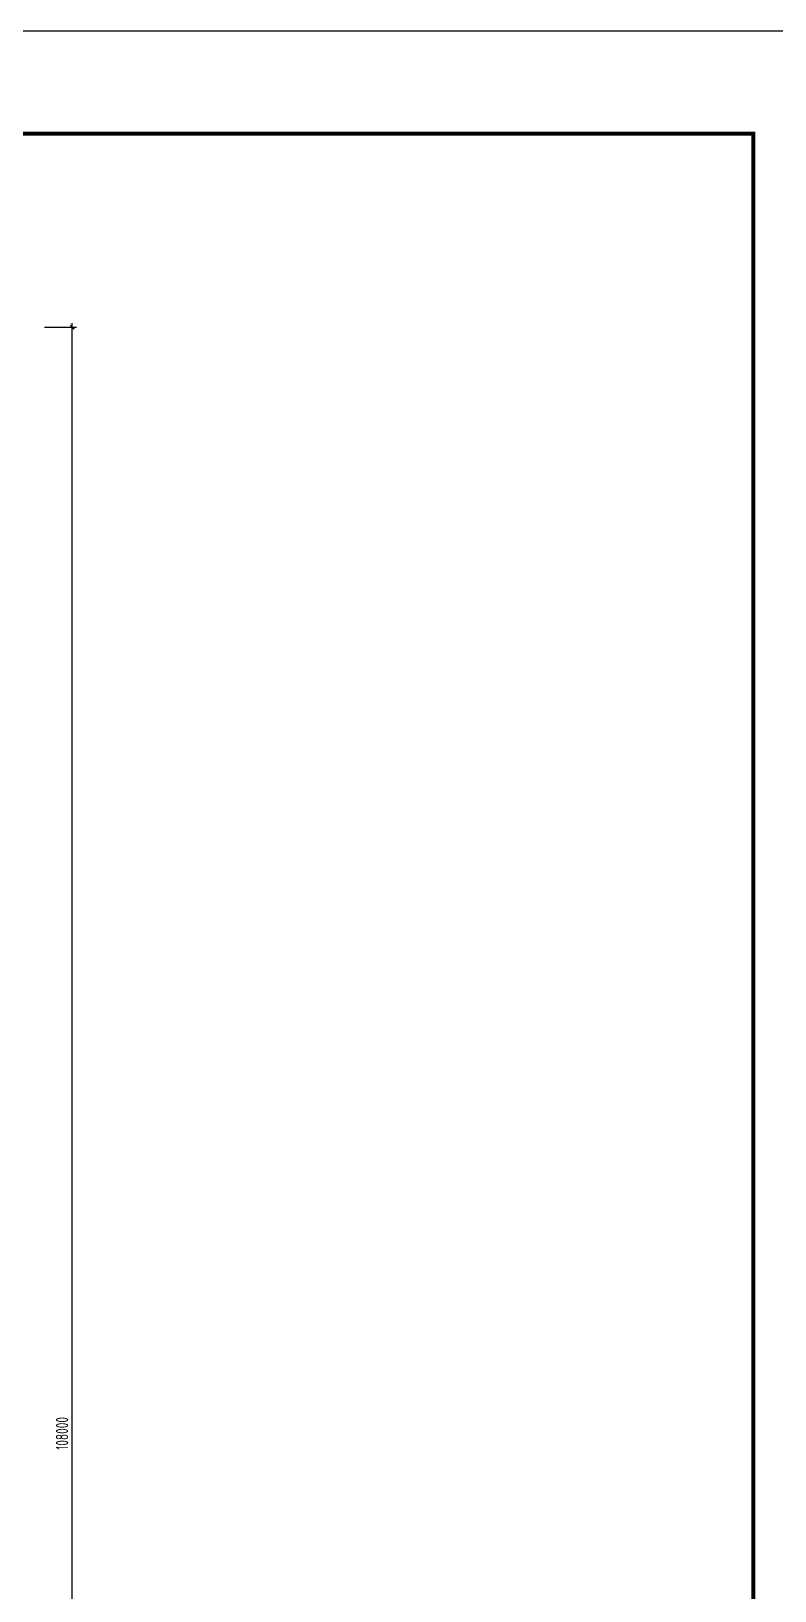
# Model space of a CAD drawing. Extents: x -32169 to 443031, y -120117 to 204739.
# Drawn here: x 178960 to 215281, y -47646 to 28483 of the extents above; entities that cross this region are included whole.
import ezdxf

# ---------------------------------------------------------------- set-up
doc = ezdxf.new("R2010")
doc.units = 0
doc.header["$LTSCALE"] = 1000
doc.layers.get('0').update_dxf_attribs({"linetype": 'CONTINUOUS'})
doc.layers.get('Defpoints').update_dxf_attribs({"linetype": 'CONTINUOUS'})
doc.layers.add('DIM', color=3, linetype='CONTINUOUS')
doc.layers.add('PUB_TITLE', color=3, linetype='CONTINUOUS')
doc.styles.add('TSSD_Dimension', font='Tssdeng.shx', dxfattribs={"width": 0.7, "bigfont": 'hztxt.shx'})
doc.dimstyles.new('TSSD_200_200', dxfattribs={"dimtxt": 600, "dimasz": 200, "dimexe": 200, "dimexo": 500, "dimgap": 200, "dimtad": 1, "dimdec": 0, "dimzin": 0, "dimdsep": 46, "dimtxsty": 'TSSD_Dimension', "dimblk": 'ARCHTICK', "dimblk1": 'ARCHTICK', "dimblk2": 'ARCHTICK', "dimcen": 0, "dimdle": 200, "dimclrt": 7, "dimadec": 0, "dimazin": 0, "dimtfac": 1, "dimtdec": 0, "dimtix": 1, "dimtmove": 2, "dimatfit": 3, "dimfxl": 1, "dimtolj": 1, "dimtzin": 0, "dimarcsym": 0})

# ---------------------------------------------------------------- blocks, each defined once
blk = doc.blocks.new('_ArchTick')
at = {"color": 0, "linetype": 'ByBlock', "const_width": 0.4}
blk.add_lwpolyline([(-0.5, -0.5), (0.5, 0.5)], dxfattribs=at)
blk = doc.blocks.new('*D489')
at = {"layer": 'Defpoints', "color": 0}
for p in [(179110, 14037), (180969, 14037), (179110, -93963)]:
    blk.add_point(p, dxfattribs=at)
at = {"layer": 'DIM', "color": 0, "lineweight": -2}
for p, q in [((179610, 14037), (181169, 14037)), ((180969, -94163), (180969, 14237)), ((179610, -93963), (181169, -93963))]:
    blk.add_line(p, q, dxfattribs=at)
at = {"layer": 'DIM', "color": 0, "lineweight": -2, "xscale": 200, "yscale": 200, "zscale": 200}
for p, rotation in [((180969, 14037), 90), ((180969, -93963), 270)]:
    blk.add_blockref('_ArchTick', p, dxfattribs=dict(at, rotation=rotation))
at = {"layer": 'DIM', "color": 7, "insert": (180469, -39963), "char_height": 600, "attachment_point": 5, "rotation": 90, "style": 'TSSD_Dimension'}
blk.add_mtext('\\A1;108000', dxfattribs=at)

msp = doc.modelspace()

# ---------------------------------------------------------------- linework, layer by layer
at = {"layer": 'PUB_TITLE'}
msp.add_lwpolyline([(132230.54765, -120116.90179), (216230.54765, -120116.90179), (216230.54765, 28483.09821), (132230.54765, 28483.09821)], close=True, dxfattribs=at)
at = {"layer": 'PUB_TITLE', "const_width": 200}
msp.add_lwpolyline([(134230.54765, -118116.90179), (214230.54765, -118116.90179), (214230.54765, 23483.09821), (134230.54765, 23483.09821)], close=True, dxfattribs=at)

# ---------------------------------------------------------------- dimensions: what is measured, and where the dimension line sits
at = {"layer": 'DIM'}
dim = msp.add_linear_dim(base=(180969.3088, 14037.3647), p1=(179110.45573, -93962.6353), p2=(179110.45573, 14037.3647), angle=90, dimstyle='TSSD_200_200', dxfattribs=at)
dim.commit()
dim.dimension.update_dxf_attribs({"geometry": '*D489', "text_midpoint": (180469.3088, -39962.6353)})

doc.saveas('drawing.dxf')
